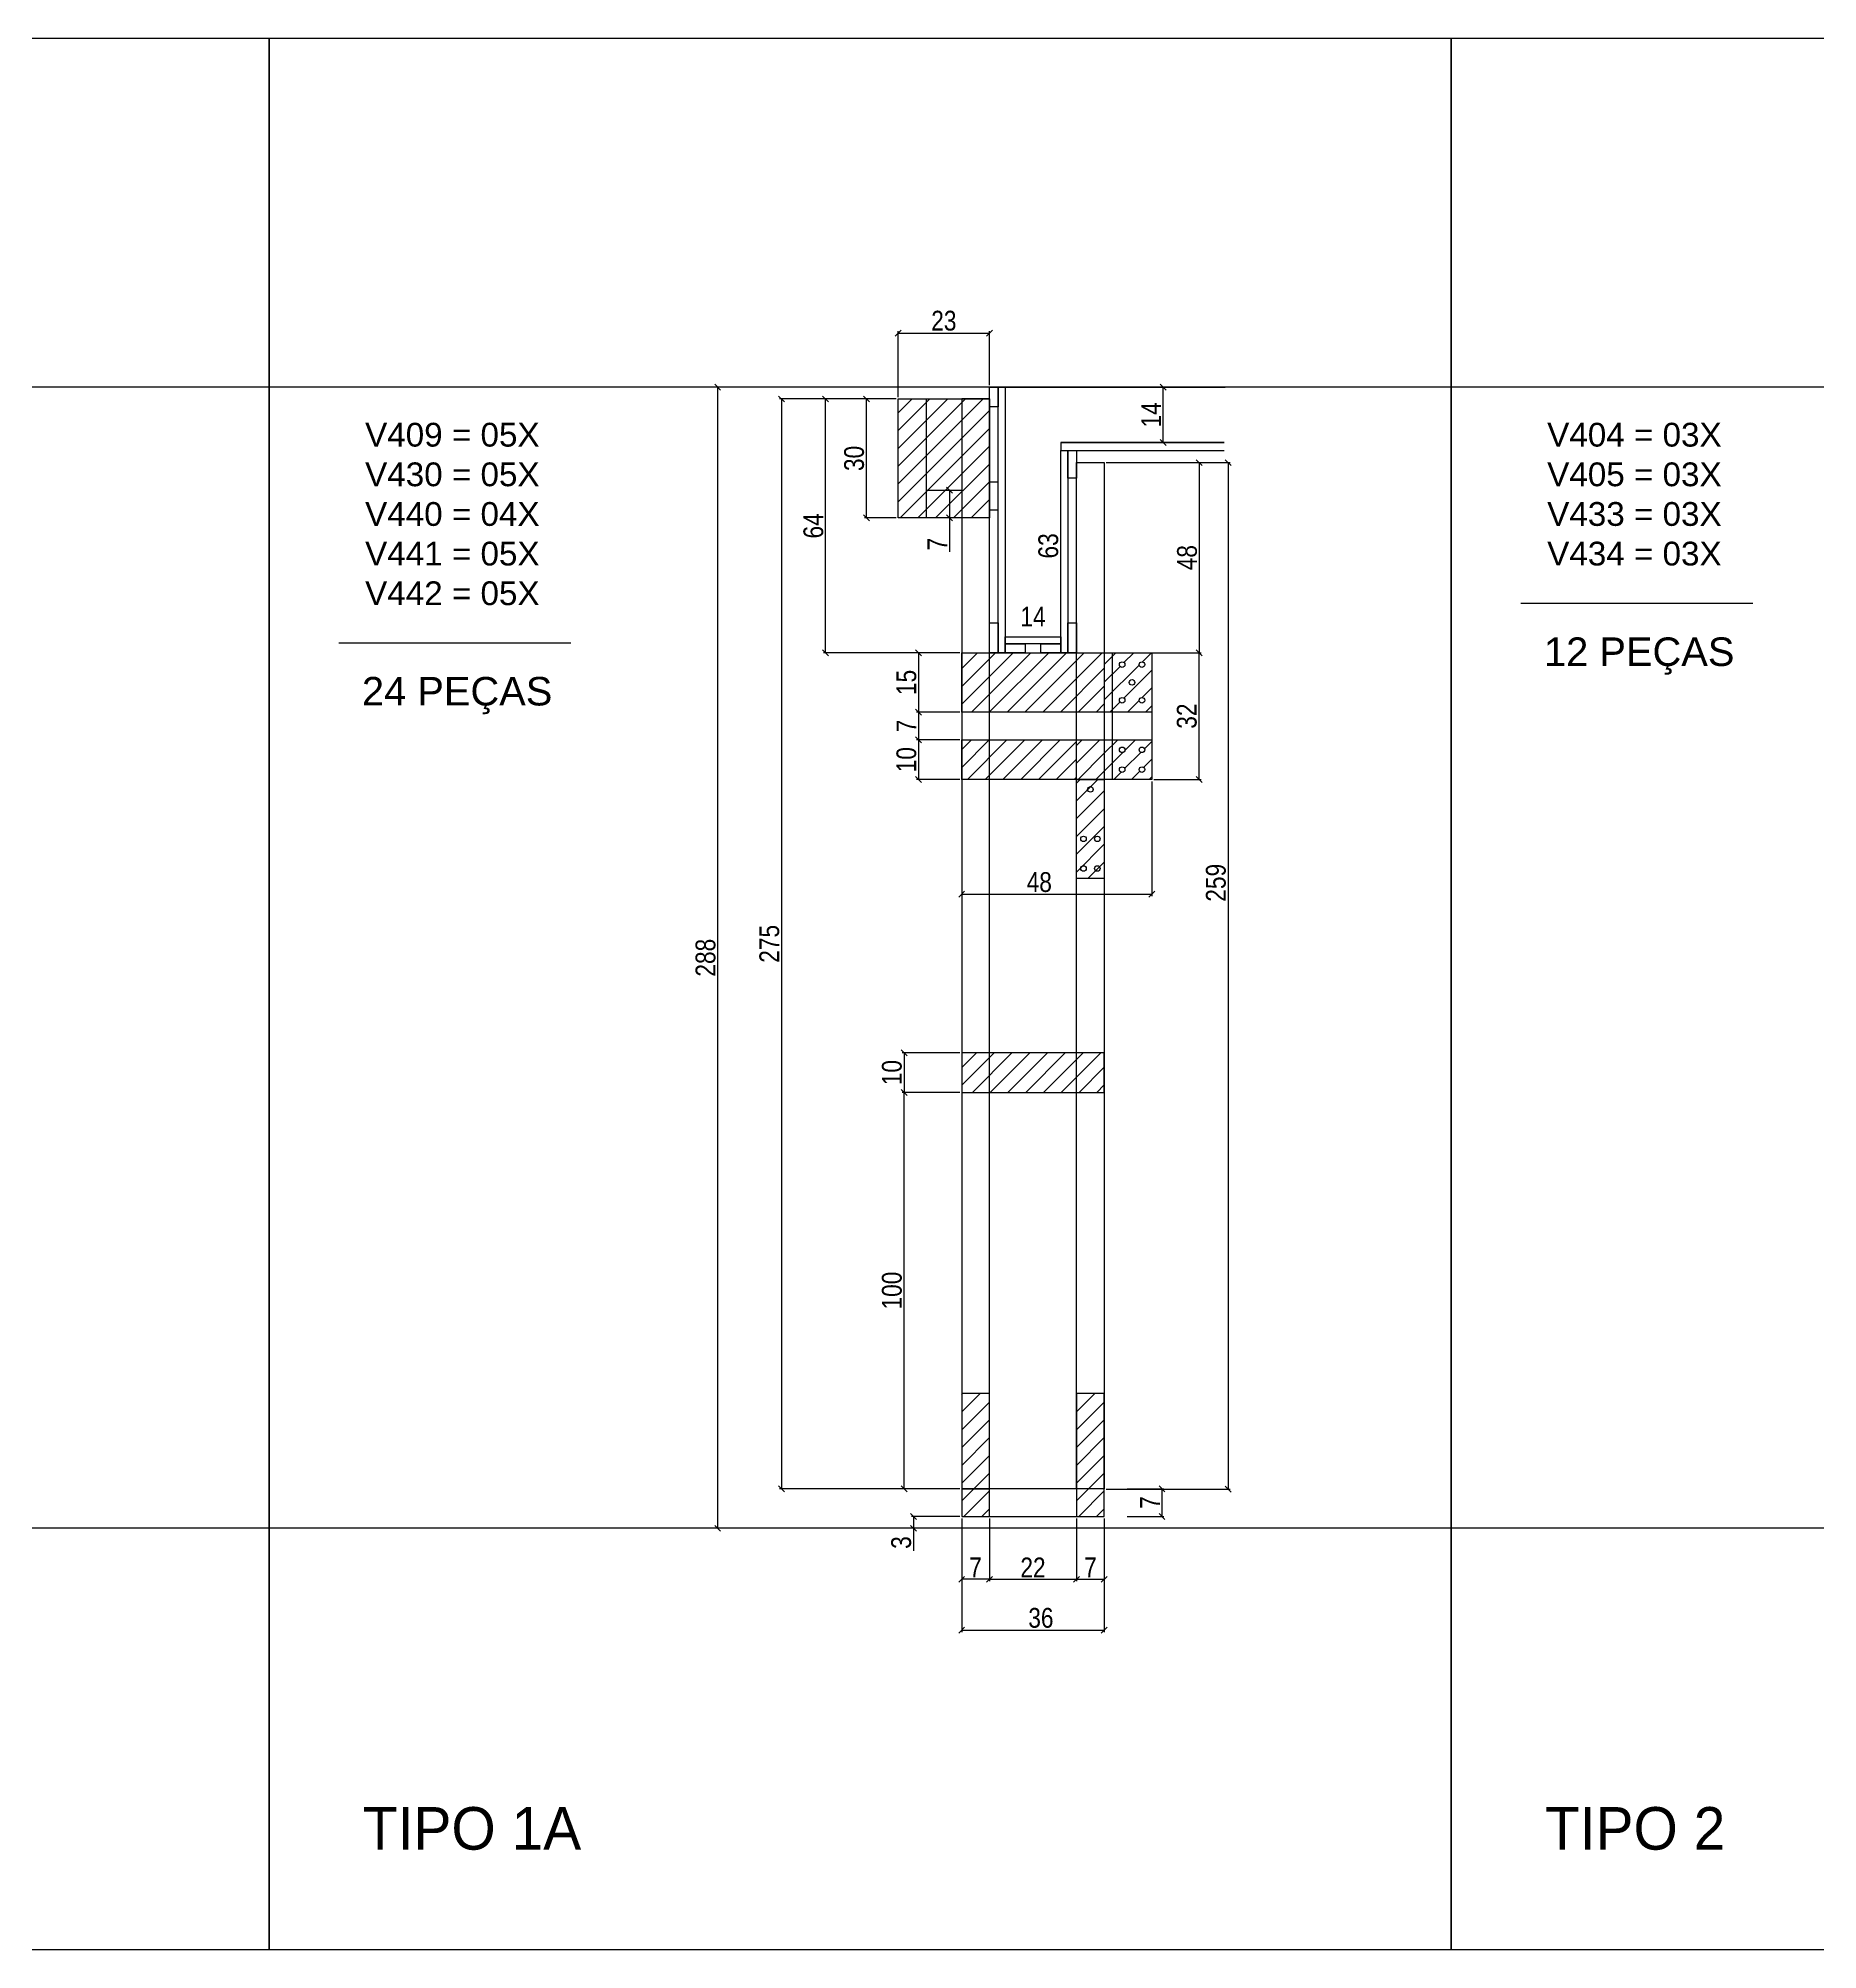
# Model space of a CAD drawing. Extents: x 17311 to 161354, y 153625 to 213544.
# Drawn here: x 18340 to 19239, y 209478 to 210442 of the extents above; entities that cross this region are included whole.
import ezdxf

# ---------------------------------------------------------------- set-up
doc = ezdxf.new("R2010")
doc.units = 0
doc.layers.get('0').update_dxf_attribs({"linetype": 'CONTINUOUS'})
doc.layers.get('DEFPOINTS').update_dxf_attribs({"linetype": 'CONTINUOUS'})
for name, color, linetype in [('8', 111, 'CONTINUOUS'), ('COTA', 241, 'CONTINUOUS'), ('detalhes', 4, 'CONTINUOUS'), ('HACHURA', 8, 'CONTINUOUS'), ('Painéis', 200, 'CONTINUOUS'), ('SARR_2.2x10', 60, 'CONTINUOUS'), ('SARR_2.2x15', 61, 'CONTINUOUS'), ('SARR_7x7', 40, 'CONTINUOUS'), ('TIRAS REESCORAMENTO', 252, 'CONTINUOUS'), ('VIGAS', 3, 'CONTINUOUS')]:
    doc.layers.add(name, color=color, linetype=linetype)
doc.layers.add('resinado', color=7, linetype='CONTINUOUS', true_color=0xff6161)
doc.styles.add('COTA TECNICA 2X', font='techl___.ttf', dxfattribs={"height": 10})
doc.styles.add('R80-50', font='arial.ttf', dxfattribs={"height": 10})
doc.styles.add('ROMAS860', font='ROMAS860.SHX', dxfattribs={"height": 8.5})
doc.dimstyles.new('SECAO', dxfattribs={"dimscale": 0.333333, "dimtxt": 5, "dimasz": 9, "dimexe": 3, "dimexo": 3, "dimgap": 3, "dimtad": 1, "dimdec": 1, "dimlfac": 0.5, "dimzin": 12, "dimdsep": 46, "dimtxsty": 'COTA TECNICA 2X', "dimblk1": 'OBLIQUE', "dimblk2": 'OBLIQUE', "dimsah": 1, "dimcen": 0.9, "dimclrd": 4, "dimclre": 4, "dimclrt": 240, "dimadec": 1, "dimazin": 3, "dimtfac": 1, "dimtdec": 1, "dimtmove": 0, "dimatfit": 3, "dimfxl": 1, "dimtolj": 1, "dimtzin": 12, "dimarcsym": 0})
pattern_1 = [(45, (-7331.058, 12591.4564), (-4.49012806, 4.49012806), [])]

# ---------------------------------------------------------------- blocks, each defined once
blk = doc.blocks.new('_Oblique')
at = {"color": 0, "linetype": 'ByBlock', "lineweight": -2}
blk.add_line((-0.5, -0.5), (0.5, 0.5), dxfattribs=at)
blk = doc.blocks.new('*D2779')
at = {"layer": 'DEFPOINTS', "color": 0, "transparency": 16777216}
for p in [(18774.55, 210260.33), (18715.59, 209710.33), (18806.55, 209710.33)]:
    blk.add_point(p, dxfattribs=at)
at = {"layer": 'detalhes', "color": 4, "lineweight": -2, "transparency": 16777216}
for p, q in [((18773.55, 210260.33), (18714.59, 210260.33)), ((18715.59, 210260.33), (18715.59, 209710.33)), ((18805.55, 209710.33), (18714.59, 209710.33))]:
    blk.add_line(p, q, dxfattribs=at)
at = {"layer": 'detalhes', "color": 4, "lineweight": -2, "transparency": 16777216, "xscale": 3, "yscale": 3, "zscale": 3}
for p, rotation in [((18715.59, 210260.33), 90), ((18715.59, 209710.33), 270)]:
    blk.add_blockref('_Oblique', p, dxfattribs=dict(at, rotation=rotation))
at = {"layer": 'detalhes', "color": 240, "transparency": 16777216, "insert": (18709.48, 209985.33), "char_height": 10, "attachment_point": 5, "rotation": 90, "style": 'COTA TECNICA 2X'}
blk.add_mtext('\\A1;275', dxfattribs=at)
blk = doc.blocks.new('*D2780')
at = {"layer": 'DEFPOINTS', "color": 0, "transparency": 16777216}
for p in [(18806.55, 209696.33), (18878.55, 209696.33), (18878.55, 209638.87)]:
    blk.add_point(p, dxfattribs=at)
at = {"layer": 'detalhes', "color": 4, "lineweight": -2, "transparency": 16777216}
for p, q in [((18806.55, 209695.33), (18806.55, 209637.87)), ((18878.55, 209695.33), (18878.55, 209637.87)), ((18806.55, 209638.87), (18878.55, 209638.87))]:
    blk.add_line(p, q, dxfattribs=at)
at = {"layer": 'detalhes', "color": 4, "lineweight": -2, "transparency": 16777216, "xscale": 3, "yscale": 3, "zscale": 3, "rotation": 180}
blk.add_blockref('_Oblique', (18806.55, 209638.87), dxfattribs=at)
at = {"layer": 'detalhes', "color": 4, "lineweight": -2, "transparency": 16777216, "xscale": 3, "yscale": 3, "zscale": 3}
blk.add_blockref('_Oblique', (18878.55, 209638.87), dxfattribs=at)
at = {"layer": 'detalhes', "color": 240, "transparency": 16777216, "insert": (18846.55, 209645.09), "char_height": 10, "attachment_point": 5, "style": 'COTA TECNICA 2X'}
blk.add_mtext('\\A1;36', dxfattribs=at)
blk = doc.blocks.new('*D2781')
at = {"layer": 'DEFPOINTS', "color": 0, "transparency": 16777216}
for p in [(18820.55, 209696.33), (18864.55, 209696.33), (18864.55, 209664.59)]:
    blk.add_point(p, dxfattribs=at)
at = {"layer": 'detalhes', "color": 4, "lineweight": -2, "transparency": 16777216}
for p, q in [((18820.55, 209695.33), (18820.55, 209663.59)), ((18864.55, 209695.33), (18864.55, 209663.59)), ((18820.55, 209664.59), (18864.55, 209664.59))]:
    blk.add_line(p, q, dxfattribs=at)
at = {"layer": 'detalhes', "color": 4, "lineweight": -2, "transparency": 16777216, "xscale": 3, "yscale": 3, "zscale": 3, "rotation": 180}
blk.add_blockref('_Oblique', (18820.55, 209664.59), dxfattribs=at)
at = {"layer": 'detalhes', "color": 4, "lineweight": -2, "transparency": 16777216, "xscale": 3, "yscale": 3, "zscale": 3}
blk.add_blockref('_Oblique', (18864.55, 209664.59), dxfattribs=at)
at = {"layer": 'detalhes', "color": 240, "transparency": 16777216, "insert": (18842.55, 209670.59), "char_height": 10, "attachment_point": 5, "style": 'COTA TECNICA 2X'}
blk.add_mtext('\\A1;22', dxfattribs=at)
blk = doc.blocks.new('*D2782')
at = {"layer": 'DEFPOINTS', "color": 0, "transparency": 16777216}
for p in [(18864.55, 209664.59), (18878.55, 209664.59), (18878.55, 209664.59)]:
    blk.add_point(p, dxfattribs=at)
at = {"layer": 'detalhes', "color": 4, "lineweight": -2, "transparency": 16777216}
blk.add_line((18864.55, 209664.59), (18878.55, 209664.59), dxfattribs=at)
at = {"layer": 'detalhes', "color": 4, "lineweight": -2, "transparency": 16777216, "xscale": 3, "yscale": 3, "zscale": 3, "rotation": 180}
blk.add_blockref('_Oblique', (18864.55, 209664.59), dxfattribs=at)
at = {"layer": 'detalhes', "color": 4, "lineweight": -2, "transparency": 16777216, "xscale": 3, "yscale": 3, "zscale": 3}
blk.add_blockref('_Oblique', (18878.55, 209664.59), dxfattribs=at)
at = {"layer": 'detalhes', "color": 240, "transparency": 16777216, "insert": (18871.55, 209670.66), "char_height": 10, "attachment_point": 5, "style": 'COTA TECNICA 2X'}
blk.add_mtext('\\A1;7', dxfattribs=at)
blk = doc.blocks.new('*D2783')
at = {"layer": 'DEFPOINTS', "color": 0, "transparency": 16777216}
for p in [(18806.55, 209664.59), (18806.55, 209664.59), (18820.55, 209664.59)]:
    blk.add_point(p, dxfattribs=at)
at = {"layer": 'detalhes', "color": 4, "lineweight": -2, "transparency": 16777216}
blk.add_line((18820.55, 209664.59), (18806.55, 209664.59), dxfattribs=at)
at = {"layer": 'detalhes', "color": 4, "lineweight": -2, "transparency": 16777216, "xscale": 3, "yscale": 3, "zscale": 3, "rotation": 180}
blk.add_blockref('_Oblique', (18806.55, 209664.59), dxfattribs=at)
at = {"layer": 'detalhes', "color": 4, "lineweight": -2, "transparency": 16777216, "xscale": 3, "yscale": 3, "zscale": 3}
blk.add_blockref('_Oblique', (18820.55, 209664.59), dxfattribs=at)
at = {"layer": 'detalhes', "color": 240, "transparency": 16777216, "insert": (18813.55, 209670.66), "char_height": 10, "attachment_point": 5, "style": 'COTA TECNICA 2X'}
blk.add_mtext('\\A1;7', dxfattribs=at)
blk = doc.blocks.new('*D2784')
at = {"layer": 'DEFPOINTS', "color": 0, "transparency": 16777216}
for p in [(18806.55, 209930.34), (18777.45, 209910.34), (18806.55, 209910.34)]:
    blk.add_point(p, dxfattribs=at)
at = {"layer": 'detalhes', "color": 4, "lineweight": -2, "transparency": 16777216}
for p, q in [((18805.55, 209930.34), (18776.45, 209930.34)), ((18777.45, 209930.34), (18777.45, 209910.34)), ((18805.55, 209910.34), (18776.45, 209910.34))]:
    blk.add_line(p, q, dxfattribs=at)
at = {"layer": 'detalhes', "color": 4, "lineweight": -2, "transparency": 16777216, "xscale": 3, "yscale": 3, "zscale": 3}
for p, rotation in [((18777.45, 209930.34), 90), ((18777.45, 209910.34), 270)]:
    blk.add_blockref('_Oblique', p, dxfattribs=dict(at, rotation=rotation))
at = {"layer": 'detalhes', "color": 240, "transparency": 16777216, "insert": (18771.34, 209920.34), "char_height": 10, "attachment_point": 5, "rotation": 90, "style": 'COTA TECNICA 2X'}
blk.add_mtext('\\A1;10', dxfattribs=at)
blk = doc.blocks.new('*D2785')
at = {"layer": 'DEFPOINTS', "color": 0, "transparency": 16777216}
for p in [(18737.81, 210260.33), (18774.55, 210260.33), (18806.55, 210132.27)]:
    blk.add_point(p, dxfattribs=at)
at = {"layer": 'detalhes', "color": 4, "lineweight": -2, "transparency": 16777216}
for p, q in [((18773.55, 210260.33), (18736.81, 210260.33)), ((18737.81, 210132.27), (18737.81, 210260.33)), ((18805.55, 210132.27), (18736.81, 210132.27))]:
    blk.add_line(p, q, dxfattribs=at)
at = {"layer": 'detalhes', "color": 4, "lineweight": -2, "transparency": 16777216, "xscale": 3, "yscale": 3, "zscale": 3}
for p, rotation in [((18737.81, 210260.33), 90), ((18737.81, 210132.27), 270)]:
    blk.add_blockref('_Oblique', p, dxfattribs=dict(at, rotation=rotation))
at = {"layer": 'detalhes', "color": 240, "transparency": 16777216, "insert": (18731.71, 210196.3), "char_height": 10, "attachment_point": 5, "rotation": 90, "style": 'COTA TECNICA 2X'}
blk.add_mtext('\\A1;64', dxfattribs=at)
blk = doc.blocks.new('*D2786')
at = {"layer": 'DEFPOINTS', "color": 0, "transparency": 16777216}
for p in [(18878.55, 210228.2), (18878.55, 210132.27), (18926.47, 210132.27)]:
    blk.add_point(p, dxfattribs=at)
at = {"layer": 'detalhes', "color": 4, "lineweight": -2, "transparency": 16777216}
for p, q in [((18879.55, 210228.2), (18927.47, 210228.2)), ((18926.47, 210228.2), (18926.47, 210132.27)), ((18879.55, 210132.27), (18927.47, 210132.27))]:
    blk.add_line(p, q, dxfattribs=at)
at = {"layer": 'detalhes', "color": 4, "lineweight": -2, "transparency": 16777216, "xscale": 3, "yscale": 3, "zscale": 3}
for p, rotation in [((18926.47, 210228.2), 90), ((18926.47, 210132.27), 270)]:
    blk.add_blockref('_Oblique', p, dxfattribs=dict(at, rotation=rotation))
at = {"layer": 'detalhes', "color": 240, "transparency": 16777216, "insert": (18920.37, 210180.24), "char_height": 10, "attachment_point": 5, "rotation": 90, "style": 'COTA TECNICA 2X'}
blk.add_mtext('\\A1;48', dxfattribs=at)
blk = doc.blocks.new('*D2787')
at = {"layer": 'DEFPOINTS', "color": 0, "transparency": 16777216}
for p in [(18820.55, 210266.33), (18683.35, 209690.33), (18806.55, 209690.33)]:
    blk.add_point(p, dxfattribs=at)
at = {"layer": 'detalhes', "color": 4, "lineweight": -2, "transparency": 16777216}
for p, q in [((18819.55, 210266.33), (18682.35, 210266.33)), ((18683.35, 210266.33), (18683.35, 209690.33)), ((18805.55, 209690.33), (18682.35, 209690.33))]:
    blk.add_line(p, q, dxfattribs=at)
at = {"layer": 'detalhes', "color": 4, "lineweight": -2, "transparency": 16777216, "xscale": 3, "yscale": 3, "zscale": 3}
for p, rotation in [((18683.35, 210266.33), 90), ((18683.35, 209690.33), 270)]:
    blk.add_blockref('_Oblique', p, dxfattribs=dict(at, rotation=rotation))
at = {"layer": 'detalhes', "color": 240, "transparency": 16777216, "insert": (18677.25, 209978.33), "char_height": 10, "attachment_point": 5, "rotation": 90, "style": 'COTA TECNICA 2X'}
blk.add_mtext('\\A1;288', dxfattribs=at)
blk = doc.blocks.new('*D2788')
at = {"layer": 'DEFPOINTS', "color": 0, "transparency": 16777216}
for p in [(18828.55, 210144.43), (18856.55, 210144.43), (18856.55, 210144.43)]:
    blk.add_point(p, dxfattribs=at)
at = {"layer": 'detalhes', "color": 240, "transparency": 16777216, "insert": (18842.55, 210150.5), "char_height": 10, "attachment_point": 5, "style": 'COTA TECNICA 2X'}
blk.add_mtext('\\A1;14', dxfattribs=at)
blk = doc.blocks.new('*D2789')
at = {"layer": 'DEFPOINTS', "color": 0, "transparency": 16777216}
for p in [(18777.45, 209910.34), (18806.55, 209910.34), (18806.55, 209710.33)]:
    blk.add_point(p, dxfattribs=at)
at = {"layer": 'detalhes', "color": 4, "lineweight": -2, "transparency": 16777216}
for p, q in [((18805.55, 209910.34), (18776.45, 209910.34)), ((18777.45, 209710.33), (18777.45, 209910.34)), ((18805.55, 209710.33), (18776.45, 209710.33))]:
    blk.add_line(p, q, dxfattribs=at)
at = {"layer": 'detalhes', "color": 4, "lineweight": -2, "transparency": 16777216, "xscale": 3, "yscale": 3, "zscale": 3}
for p, rotation in [((18777.45, 209910.34), 90), ((18777.45, 209710.33), 270)]:
    blk.add_blockref('_Oblique', p, dxfattribs=dict(at, rotation=rotation))
at = {"layer": 'detalhes', "color": 240, "transparency": 16777216, "insert": (18771.34, 209810.33), "char_height": 10, "attachment_point": 5, "rotation": 90, "style": 'COTA TECNICA 2X'}
blk.add_mtext('\\A1;100', dxfattribs=at)
blk = doc.blocks.new('*D2790')
at = {"layer": 'DEFPOINTS', "color": 0, "transparency": 16777216}
for p in [(18758.5, 210260.33), (18774.55, 210260.33), (18774.55, 210200.33)]:
    blk.add_point(p, dxfattribs=at)
at = {"layer": 'detalhes', "color": 4, "lineweight": -2, "transparency": 16777216}
for p, q in [((18773.55, 210260.33), (18757.5, 210260.33)), ((18758.5, 210200.33), (18758.5, 210260.33)), ((18773.55, 210200.33), (18757.5, 210200.33))]:
    blk.add_line(p, q, dxfattribs=at)
at = {"layer": 'detalhes', "color": 4, "lineweight": -2, "transparency": 16777216, "xscale": 3, "yscale": 3, "zscale": 3}
for p, rotation in [((18758.5, 210260.33), 90), ((18758.5, 210200.33), 270)]:
    blk.add_blockref('_Oblique', p, dxfattribs=dict(at, rotation=rotation))
at = {"layer": 'detalhes', "color": 240, "transparency": 16777216, "insert": (18752.28, 210230.33), "char_height": 10, "attachment_point": 5, "rotation": 90, "style": 'COTA TECNICA 2X'}
blk.add_mtext('\\A1;30', dxfattribs=at)
blk = doc.blocks.new('*D2791')
at = {"layer": 'DEFPOINTS', "color": 0, "transparency": 16777216}
for p in [(18820.55, 210293.57), (18820.55, 210266.33), (18774.55, 210260.33)]:
    blk.add_point(p, dxfattribs=at)
at = {"layer": 'detalhes', "color": 4, "lineweight": -2, "transparency": 16777216}
for p, q in [((18774.55, 210261.33), (18774.55, 210294.57)), ((18820.55, 210267.33), (18820.55, 210294.57)), ((18774.55, 210293.57), (18820.55, 210293.57))]:
    blk.add_line(p, q, dxfattribs=at)
at = {"layer": 'detalhes', "color": 4, "lineweight": -2, "transparency": 16777216, "xscale": 3, "yscale": 3, "zscale": 3, "rotation": 180}
blk.add_blockref('_Oblique', (18774.55, 210293.57), dxfattribs=at)
at = {"layer": 'detalhes', "color": 4, "lineweight": -2, "transparency": 16777216, "xscale": 3, "yscale": 3, "zscale": 3}
blk.add_blockref('_Oblique', (18820.55, 210293.57), dxfattribs=at)
at = {"layer": 'detalhes', "color": 240, "transparency": 16777216, "insert": (18797.55, 210299.79), "char_height": 10, "attachment_point": 5, "style": 'COTA TECNICA 2X'}
blk.add_mtext('\\A1;23', dxfattribs=at)
blk = doc.blocks.new('*D2792')
at = {"layer": 'DEFPOINTS', "color": 0, "transparency": 16777216}
for p in [(18806.55, 210092.27), (18902.55, 210068.27), (18902.55, 210010.35)]:
    blk.add_point(p, dxfattribs=at)
at = {"layer": 'detalhes', "color": 4, "lineweight": -2, "transparency": 16777216}
for p, q in [((18806.55, 210091.27), (18806.55, 210009.35)), ((18902.55, 210067.27), (18902.55, 210009.35)), ((18806.55, 210010.35), (18902.55, 210010.35))]:
    blk.add_line(p, q, dxfattribs=at)
at = {"layer": 'detalhes', "color": 4, "lineweight": -2, "transparency": 16777216, "xscale": 3, "yscale": 3, "zscale": 3, "rotation": 180}
blk.add_blockref('_Oblique', (18806.55, 210010.35), dxfattribs=at)
at = {"layer": 'detalhes', "color": 4, "lineweight": -2, "transparency": 16777216, "xscale": 3, "yscale": 3, "zscale": 3}
blk.add_blockref('_Oblique', (18902.55, 210010.35), dxfattribs=at)
at = {"layer": 'detalhes', "color": 240, "transparency": 16777216, "insert": (18845.73, 210016.45), "char_height": 10, "attachment_point": 5, "style": 'COTA TECNICA 2X'}
blk.add_mtext('\\A1;48', dxfattribs=at)
blk = doc.blocks.new('*D2793')
at = {"layer": 'DEFPOINTS', "color": 0, "transparency": 16777216}
for p in [(18905.14, 210266.33), (18908.3, 210266.33), (18905.14, 210238.33)]:
    blk.add_point(p, dxfattribs=at)
at = {"layer": 'detalhes', "color": 4, "lineweight": -2, "transparency": 16777216}
for p, q in [((18906.14, 210266.33), (18909.3, 210266.33)), ((18908.3, 210238.33), (18908.3, 210266.33)), ((18906.14, 210238.33), (18909.3, 210238.33))]:
    blk.add_line(p, q, dxfattribs=at)
at = {"layer": 'detalhes', "color": 4, "lineweight": -2, "transparency": 16777216, "xscale": 3, "yscale": 3, "zscale": 3}
for p, rotation in [((18908.3, 210266.33), 90), ((18908.3, 210238.33), 270)]:
    blk.add_blockref('_Oblique', p, dxfattribs=dict(at, rotation=rotation))
at = {"layer": 'detalhes', "color": 240, "transparency": 16777216, "insert": (18902.23, 210252.33), "char_height": 10, "attachment_point": 5, "rotation": 90, "style": 'COTA TECNICA 2X'}
blk.add_mtext('\\A1;14', dxfattribs=at)
blk = doc.blocks.new('*D2794')
at = {"layer": 'DEFPOINTS', "color": 0, "transparency": 16777216}
for p in [(18800.92, 210214.33), (18800.35, 210200.33), (18800.92, 210200.33)]:
    blk.add_point(p, dxfattribs=at)
at = {"layer": 'detalhes', "color": 4, "lineweight": -2, "transparency": 16777216}
for p, q in [((18799.92, 210214.33), (18799.35, 210214.33)), ((18800.35, 210214.33), (18800.35, 210200.33)), ((18799.92, 210200.33), (18799.35, 210200.33)), ((18800.35, 210200.33), (18800.35, 210183.22))]:
    blk.add_line(p, q, dxfattribs=at)
at = {"layer": 'detalhes', "color": 4, "lineweight": -2, "transparency": 16777216, "xscale": 3, "yscale": 3, "zscale": 3}
for p, rotation in [((18800.35, 210214.33), 90), ((18800.35, 210200.33), 270)]:
    blk.add_blockref('_Oblique', p, dxfattribs=dict(at, rotation=rotation))
at = {"layer": 'detalhes', "color": 240, "transparency": 16777216, "insert": (18794.28, 210187.08), "char_height": 10, "attachment_point": 5, "rotation": 90, "style": 'COTA TECNICA 2X'}
blk.add_mtext('\\A1;7', dxfattribs=at)
blk = doc.blocks.new('*D2795')
at = {"layer": 'DEFPOINTS', "color": 0, "transparency": 16777216}
for p in [(18806.55, 210132.27), (18784.78, 210102.27), (18806.55, 210102.27)]:
    blk.add_point(p, dxfattribs=at)
at = {"layer": 'detalhes', "color": 4, "lineweight": -2, "transparency": 16777216}
for p, q in [((18805.55, 210132.27), (18783.78, 210132.27)), ((18784.78, 210132.27), (18784.78, 210102.27)), ((18805.55, 210102.27), (18783.78, 210102.27))]:
    blk.add_line(p, q, dxfattribs=at)
at = {"layer": 'detalhes', "color": 4, "lineweight": -2, "transparency": 16777216, "xscale": 3, "yscale": 3, "zscale": 3}
for p, rotation in [((18784.78, 210132.27), 90), ((18784.78, 210102.27), 270)]:
    blk.add_blockref('_Oblique', p, dxfattribs=dict(at, rotation=rotation))
at = {"layer": 'detalhes', "color": 240, "transparency": 16777216, "insert": (18778.67, 210117.27), "char_height": 10, "attachment_point": 5, "rotation": 90, "style": 'COTA TECNICA 2X'}
blk.add_mtext('\\A1;15', dxfattribs=at)
blk = doc.blocks.new('*D2796')
at = {"layer": 'DEFPOINTS', "color": 0, "transparency": 16777216}
for p in [(18806.55, 210088.27), (18784.78, 210068.27), (18806.55, 210068.27)]:
    blk.add_point(p, dxfattribs=at)
at = {"layer": 'detalhes', "color": 4, "lineweight": -2, "transparency": 16777216}
for p, q in [((18805.55, 210088.27), (18783.78, 210088.27)), ((18784.78, 210088.27), (18784.78, 210068.27)), ((18805.55, 210068.27), (18783.78, 210068.27))]:
    blk.add_line(p, q, dxfattribs=at)
at = {"layer": 'detalhes', "color": 4, "lineweight": -2, "transparency": 16777216, "xscale": 3, "yscale": 3, "zscale": 3}
for p, rotation in [((18784.78, 210088.27), 90), ((18784.78, 210068.27), 270)]:
    blk.add_blockref('_Oblique', p, dxfattribs=dict(at, rotation=rotation))
at = {"layer": 'detalhes', "color": 240, "transparency": 16777216, "insert": (18778.67, 210078.27), "char_height": 10, "attachment_point": 5, "rotation": 90, "style": 'COTA TECNICA 2X'}
blk.add_mtext('\\A1;10', dxfattribs=at)
blk = doc.blocks.new('*D2797')
at = {"layer": 'DEFPOINTS', "color": 0, "transparency": 16777216}
for p in [(18806.55, 210102.27), (18784.78, 210088.27), (18806.55, 210088.27)]:
    blk.add_point(p, dxfattribs=at)
at = {"layer": 'detalhes', "color": 4, "lineweight": -2, "transparency": 16777216}
for p, q in [((18805.55, 210102.27), (18783.78, 210102.27)), ((18784.78, 210102.27), (18784.78, 210088.27)), ((18805.55, 210088.27), (18783.78, 210088.27))]:
    blk.add_line(p, q, dxfattribs=at)
at = {"layer": 'detalhes', "color": 4, "lineweight": -2, "transparency": 16777216, "xscale": 3, "yscale": 3, "zscale": 3}
for p, rotation in [((18784.78, 210102.27), 90), ((18784.78, 210088.27), 270)]:
    blk.add_blockref('_Oblique', p, dxfattribs=dict(at, rotation=rotation))
at = {"layer": 'detalhes', "color": 240, "transparency": 16777216, "insert": (18778.7, 210095.27), "char_height": 10, "attachment_point": 5, "rotation": 90, "style": 'COTA TECNICA 2X'}
blk.add_mtext('\\A1;7', dxfattribs=at)
blk = doc.blocks.new('*D2798')
at = {"layer": 'DEFPOINTS', "color": 0, "transparency": 16777216}
for p in [(18879.55, 210228.2), (18878.55, 209710.13), (18941.07, 209710.13)]:
    blk.add_point(p, dxfattribs=at)
at = {"layer": 'detalhes', "color": 4, "lineweight": -2, "transparency": 16777216}
for p, q in [((18880.55, 210228.2), (18942.07, 210228.2)), ((18941.07, 210228.2), (18941.07, 209710.13)), ((18879.55, 209710.13), (18942.07, 209710.13))]:
    blk.add_line(p, q, dxfattribs=at)
at = {"layer": 'detalhes', "color": 4, "lineweight": -2, "transparency": 16777216, "xscale": 3, "yscale": 3, "zscale": 3}
for p, rotation in [((18941.07, 210228.2), 90), ((18941.07, 209710.13), 270)]:
    blk.add_blockref('_Oblique', p, dxfattribs=dict(at, rotation=rotation))
at = {"layer": 'detalhes', "color": 240, "transparency": 16777216, "insert": (18934.93, 210016.16), "char_height": 10, "attachment_point": 5, "rotation": 90, "style": 'COTA TECNICA 2X'}
blk.add_mtext('\\A1;259', dxfattribs=at)
blk = doc.blocks.new('*D2821')
at = {"layer": 'DEFPOINTS', "color": 0, "transparency": 16777216}
for p in [(18902.55, 210132.27), (18926.47, 210132.27), (18902.55, 210068.27)]:
    blk.add_point(p, dxfattribs=at)
at = {"layer": 'detalhes', "color": 4, "lineweight": -2, "transparency": 16777216}
for p, q in [((18903.55, 210132.27), (18927.47, 210132.27)), ((18926.47, 210068.27), (18926.47, 210132.27)), ((18903.55, 210068.27), (18927.47, 210068.27))]:
    blk.add_line(p, q, dxfattribs=at)
at = {"layer": 'detalhes', "color": 4, "lineweight": -2, "transparency": 16777216, "xscale": 3, "yscale": 3, "zscale": 3}
for p, rotation in [((18926.47, 210132.27), 90), ((18926.47, 210068.27), 270)]:
    blk.add_blockref('_Oblique', p, dxfattribs=dict(at, rotation=rotation))
at = {"layer": 'detalhes', "color": 240, "transparency": 16777216, "insert": (18920.25, 210100.27), "char_height": 10, "attachment_point": 5, "rotation": 90, "style": 'COTA TECNICA 2X'}
blk.add_mtext('\\A1;32', dxfattribs=at)
blk = doc.blocks.new('*D2799')
at = {"layer": 'DEFPOINTS', "color": 0, "transparency": 16777216}
for p in [(18840.44, 210266.33), (18856.55, 210266.33), (18840.44, 210140.27)]:
    blk.add_point(p, dxfattribs=at)
at = {"layer": 'detalhes', "color": 240, "transparency": 16777216, "insert": (18850.33, 210186.18), "char_height": 10, "attachment_point": 5, "rotation": 90, "style": 'COTA TECNICA 2X'}
blk.add_mtext('\\A1;63', dxfattribs=at)
blk = doc.blocks.new('*D2800')
at = {"layer": 'DEFPOINTS', "color": 0, "transparency": 16777216}
for p in [(18889.07, 209710.33), (18907.69, 209710.33), (18889.07, 209696.33)]:
    blk.add_point(p, dxfattribs=at)
at = {"layer": 'detalhes', "color": 4, "lineweight": -2, "transparency": 16777216}
for p, q in [((18890.07, 209710.33), (18908.69, 209710.33)), ((18907.69, 209696.33), (18907.69, 209710.33)), ((18890.07, 209696.33), (18908.69, 209696.33))]:
    blk.add_line(p, q, dxfattribs=at)
at = {"layer": 'detalhes', "color": 4, "lineweight": -2, "transparency": 16777216, "xscale": 3, "yscale": 3, "zscale": 3}
for p, rotation in [((18907.69, 209710.33), 90), ((18907.69, 209696.33), 270)]:
    blk.add_blockref('_Oblique', p, dxfattribs=dict(at, rotation=rotation))
at = {"layer": 'detalhes', "color": 240, "transparency": 16777216, "insert": (18901.62, 209703.33), "char_height": 10, "attachment_point": 5, "rotation": 90, "style": 'COTA TECNICA 2X'}
blk.add_mtext('\\A1;7', dxfattribs=at)
blk = doc.blocks.new('*D2822')
at = {"layer": 'DEFPOINTS', "color": 0, "transparency": 16777216}
for p in [(18806.55, 209696.33), (18782.26, 209690.33), (18806.55, 209690.33)]:
    blk.add_point(p, dxfattribs=at)
at = {"layer": 'detalhes', "color": 4, "lineweight": -2, "transparency": 16777216}
for p, q in [((18805.55, 209696.33), (18781.26, 209696.33)), ((18782.26, 209696.33), (18782.26, 209690.33)), ((18805.55, 209690.33), (18781.26, 209690.33)), ((18782.26, 209690.33), (18782.26, 209678.99))]:
    blk.add_line(p, q, dxfattribs=at)
at = {"layer": 'detalhes', "color": 4, "lineweight": -2, "transparency": 16777216, "xscale": 3, "yscale": 3, "zscale": 3}
for p, rotation in [((18782.26, 209696.33), 90), ((18782.26, 209690.33), 270)]:
    blk.add_blockref('_Oblique', p, dxfattribs=dict(at, rotation=rotation))
at = {"layer": 'detalhes', "color": 240, "transparency": 16777216, "insert": (18776.04, 209683.16), "char_height": 10, "attachment_point": 5, "rotation": 90, "style": 'COTA TECNICA 2X'}
blk.add_mtext('\\A1;3', dxfattribs=at)

msp = doc.modelspace()

# ---------------------------------------------------------------- hatches: boundary and pattern name
at = {"layer": 'COTA'}
h = msp.add_hatch(dxfattribs=at)
h.set_pattern_fill('ANSI31', color=256, scale=2, style=0)
h.set_pattern_definition([(45, (-836.382, 205136.551), (-4.490128, 4.490128), [])])
h.paths.add_polyline_path([(18820.55, 210200.33), (18774.55, 210200.33), (18774.55, 210260.33), (18820.55, 210260.33)])
h = msp.add_hatch(dxfattribs=at)
h.set_pattern_fill('ANSI31', color=256, scale=2, style=0)
h.set_pattern_definition([(45, (-7329.058, 12591.4564), (-4.49012806, 4.49012806), [])])
h.paths.add_polyline_path([(18878.55, 210132.27), (18806.55, 210132.27), (18806.55, 210102.27), (18878.55, 210102.27)])
h = msp.add_hatch(dxfattribs=at)
h.set_pattern_fill('ANSI31', color=256, scale=2, style=0)
h.set_pattern_definition(pattern_1)
h.paths.add_polyline_path([(18902.55, 210132.27), (18878.55, 210132.27), (18878.55, 210102.27), (18902.55, 210102.27)])
edge = h.paths.add_edge_path(flags=16)
edge.add_arc((18887.55, 210108.27), 1.4, 0, 360)
edge = h.paths.add_edge_path(flags=16)
edge.add_arc((18892.55, 210117.27), 1.4, 0, 360)
edge = h.paths.add_edge_path(flags=16)
edge.add_arc((18887.55, 210126.27), 1.4, 0, 360)
edge = h.paths.add_edge_path(flags=16)
edge.add_arc((18897.55, 210108.27), 1.4, 0, 360)
edge = h.paths.add_edge_path(flags=16)
edge.add_arc((18897.55, 210126.27), 1.4, 0, 360)
h = msp.add_hatch(dxfattribs=at)
h.set_pattern_fill('ANSI31', color=256, scale=2, style=0)
h.set_pattern_definition([(45, (-7351.058, 12591.4564), (-4.49012806, 4.49012806), [])])
h.paths.add_polyline_path([(18806.55, 210088.27), (18806.55, 210068.27), (18864.55, 210068.27), (18864.55, 210088.27)])
h = msp.add_hatch(dxfattribs=at)
h.set_pattern_fill('ANSI31', color=256, scale=2, style=0)
h.set_pattern_definition(pattern_1)
h.paths.add_polyline_path([(18878.55, 210088.27), (18864.55, 210088.27), (18864.55, 210068.27), (18878.55, 210068.27)])
h = msp.add_hatch(dxfattribs=at)
h.set_pattern_fill('ANSI31', color=256, scale=2, style=0)
h.set_pattern_definition(pattern_1)
h.paths.add_polyline_path([(18902.55, 210088.27), (18878.55, 210088.27), (18878.55, 210068.27), (18902.55, 210068.27)])
edge = h.paths.add_edge_path(flags=16)
edge.add_arc((18887.55, 210083.27), 1.4, 0, 360)
edge = h.paths.add_edge_path(flags=16)
edge.add_arc((18887.55, 210073.27), 1.4, 0, 360)
edge = h.paths.add_edge_path(flags=16)
edge.add_arc((18897.55, 210083.27), 1.4, 0, 360)
edge = h.paths.add_edge_path(flags=16)
edge.add_arc((18897.55, 210073.27), 1.4, 0, 360)
h = msp.add_hatch(dxfattribs=at)
h.set_pattern_fill('ANSI31', color=256, scale=2, style=0)
h.set_pattern_definition([(45, (-7331.058, 12581.4564), (-4.49012806, 4.49012806), [])])
h.paths.add_polyline_path([(18864.55, 210018.33), (18878.55, 210018.33), (18878.55, 210068.27), (18864.55, 210068.27)])
h = msp.add_hatch(dxfattribs=at)
h.set_pattern_fill('ANSI31', color=256, scale=2, style=0)
h.set_pattern_definition([(45, (-7351.058, 12637.5495), (-4.49012806, 4.49012806), [])])
h.paths.add_polyline_path([(18806.55, 209930.34), (18806.55, 209910.34), (18878.55, 209910.34), (18878.55, 209930.34)])
h = msp.add_hatch(dxfattribs=at)
h.set_pattern_fill('ANSI31', color=256, scale=2, style=0)
h.set_pattern_definition([(45, (-1037.673, 203869.1345), (-4.490128, 4.490128), [])])
h.paths.add_polyline_path([(18806.55, 209696.33), (18820.55, 209696.33), (18820.55, 209758.33), (18806.55, 209758.33)])
h = msp.add_hatch(dxfattribs=at)
h.set_pattern_fill('ANSI31', color=256, scale=2, style=0)
h.set_pattern_definition([(45, (-979.673, 203869.1345), (-4.490128, 4.490128), [])])
h.paths.add_polyline_path([(18864.55, 209696.33), (18878.55, 209696.33), (18878.55, 209758.33), (18864.55, 209758.33)])

# ---------------------------------------------------------------- linework, layer by layer
at = {"linetype": 'Continuous'}
for p, q in [((18788.55, 210214.33), (18806.55, 210214.33)), ((18902.55, 210102.27), (18902.55, 210088.27))]:
    msp.add_line(p, q, dxfattribs=at)
for centre in [(18887.55, 210126.27), (18897.55, 210126.27), (18892.55, 210117.27), (18887.55, 210108.27), (18897.55, 210108.27), (18887.55, 210083.27), (18897.55, 210083.27), (18887.55, 210073.27), (18897.55, 210073.27), (18871.55, 210063.27), (18868.05, 210038.3), (18875.05, 210038.3), (18868.05, 210023.33), (18875.05, 210023.33)]:
    msp.add_circle(centre, 1.4)
at = {"layer": '8', "color": 5, "linetype": 'Continuous'}
for points in [[(18456.91, 209477.62), (17860.1, 209477.62), (17860.1, 210442.41), (18456.91, 210442.41)], [(19053.72, 209477.62), (18456.91, 209477.62), (18456.91, 210442.41), (19053.72, 210442.41)], [(19650.53, 209477.62), (19053.72, 209477.62), (19053.72, 210442.41), (19650.53, 210442.41)]]:
    msp.add_lwpolyline(points, close=True, dxfattribs=at)
at = {"layer": 'HACHURA', "color": 7}
for p, q in [((19088.87, 210157.27), (19206.03, 210157.27)), ((18492.06, 210137.33), (18609.21, 210137.33))]:
    msp.add_line(p, q, dxfattribs=at)
at = {"layer": 'Painéis'}
for points in [[(18820.55, 210200.33), (18774.55, 210200.33), (18774.55, 210260.33), (18820.55, 210260.33)], [(18878.55, 210018.33), (18864.55, 210018.33), (18864.55, 210068.27), (18878.55, 210068.27)], [(18806.55, 209696.33), (18820.55, 209696.33), (18820.55, 209758.33), (18806.55, 209758.33)], [(18864.55, 209696.33), (18878.55, 209696.33), (18878.55, 209758.33), (18864.55, 209758.33)]]:
    msp.add_lwpolyline(points, close=True, dxfattribs=at)
at = {"layer": 'resinado'}
msp.add_line((18856.55, 210238.33), (18939.03, 210238.33), dxfattribs=at)
at = {"layer": 'SARR_2.2x10', "linetype": 'Continuous'}
msp.add_lwpolyline([(18902.55, 210068.27), (18806.55, 210068.27), (18806.55, 210088.27), (18902.55, 210088.27)], close=True, dxfattribs=at)
msp.add_lwpolyline([(18806.55, 209910.34), (18878.55, 209910.34), (18878.55, 209930.34), (18806.55, 209930.34), (18806.55, 209910.34)], dxfattribs=at)
at = {"layer": 'SARR_2.2x15', "linetype": 'Continuous'}
msp.add_lwpolyline([(18902.55, 210102.27), (18806.55, 210102.27), (18806.55, 210132.27), (18902.55, 210132.27)], close=True, dxfattribs=at)
at = {"layer": 'SARR_7x7', "linetype": 'Continuous'}
for p, q in [((18788.55, 210260.33), (18788.55, 210200.33)), ((18882.55, 210132.27), (18882.55, 210068.27))]:
    msp.add_line(p, q, dxfattribs=at)
for points in [[(18806.55, 209710.33), (18820.55, 209710.33), (18820.55, 210260.33), (18806.55, 210260.33)], [(18878.55, 209710.33), (18864.55, 209710.33), (18864.55, 210228.2), (18878.55, 210228.2)]]:
    msp.add_lwpolyline(points, close=True, dxfattribs=at)
msp.add_lwpolyline([(18828.55, 209696.33), (18878.55, 209696.33), (18878.55, 209710.33), (18806.55, 209710.33), (18806.55, 209696.33), (18828.55, 209696.33)], dxfattribs=at)
at = {"layer": 'TIRAS REESCORAMENTO', "linetype": 'ByBlock'}
for p, q in [((22634.59, 210266.33), (17860.1, 210266.33)), ((18828.55, 210266.33), (18939.51, 210266.33)), ((18856.55, 210234.33), (18939.03, 210234.33)), ((22634.59, 209690.33), (17860.1, 209690.33))]:
    msp.add_line(p, q, dxfattribs=at)
for points in [[(18820.55, 210266.33), (18824.95, 210266.33), (18824.95, 210256.33), (18820.55, 210256.33)], [(18860.15, 210234.33), (18864.55, 210234.33), (18864.55, 210220.33), (18860.15, 210220.33)], [(18820.55, 210204.3), (18824.95, 210204.3), (18824.95, 210218.3), (18820.55, 210218.3)], [(18820.55, 210147.27), (18824.95, 210147.27), (18824.95, 210132.27), (18820.55, 210132.27)], [(18856.55, 210136.67), (18828.55, 210136.67), (18828.55, 210140.27), (18856.55, 210140.27)], [(18860.15, 210147.27), (18864.55, 210147.27), (18864.55, 210132.27), (18860.15, 210132.27)], [(18828.55, 210132.27), (18828.55, 210136.67), (18838.58, 210136.67), (18838.58, 210132.27)], [(18846.51, 210132.27), (18846.51, 210136.67), (18856.55, 210136.67), (18856.55, 210132.27)]]:
    msp.add_lwpolyline(points, close=True, dxfattribs=at)
for points in [[(18828.55, 210132.27), (18824.95, 210132.27), (18824.95, 210266.33), (18828.55, 210266.33), (18828.55, 210132.27)], [(18939.03, 210238.33), (18856.55, 210238.33), (18856.55, 210234.33), (18939.03, 210234.33)], [(18860.15, 210132.27), (18856.55, 210132.27), (18856.55, 210234.33), (18860.15, 210234.33), (18860.15, 210132.27)]]:
    msp.add_lwpolyline(points, dxfattribs=at)

# ---------------------------------------------------------------- texts
at = {"linetype": 'Continuous', "style": 'ROMAS860'}
for s, p in [('TIPO 1A', (18504.19, 209528.14)), ('TIPO 2', (19101.01, 209528.14))]:
    msp.add_text(s, height=21.505, dxfattribs=at).set_placement(p)
at = {"layer": 'VIGAS', "color": 7, "attachment_point": 1, "style": 'R80-50'}
for s, width, insert, char_height in [('V409 = 05X\\PV430 = 05X\\PV440 = 04X\\PV441 = 05X\\PV442 = 05X', 124.324, (18505.36, 210248.3), 12), ('V404 = 03X\\PV405 = 03X\\PV433 = 03X\\PV434 = 03X', 124.324, (19102.17, 210248.3), 12), ('12 PEÇAS', 162.221, (19100.55, 210139.98), 14.4), ('24 PEÇAS', 162.221, (18503.74, 210120.04), 14.4)]:
    msp.add_mtext_dynamic_manual_height_columns(s, width=width, gutter_width=50, heights=[0], dxfattribs=dict(at, insert=insert, char_height=char_height))

# ---------------------------------------------------------------- dimensions: what is measured, and where the dimension line sits
at = {"layer": 'detalhes', "color": 3}
for base, p1, p2, picture, middle in [((18820.55, 210293.57), (18774.55, 210260.33), (18820.55, 210266.33), '*D2791', (18797.55, 210299.79)), ((18806.55, 209664.59), (18820.55, 209664.59), (18806.55, 209664.59), '*D2783', (18813.55, 209670.66))]:
    dim = msp.add_linear_dim(base=base, p1=p1, p2=p2, dimstyle='SECAO', dxfattribs=at)
    dim.commit()
    dim.dimension.update_dxf_attribs({"geometry": picture, "text_midpoint": middle})
for base, p1, p2, picture, middle in [((18683.35, 209690.33), (18820.55, 210266.33), (18806.55, 209690.33), '*D2787', (18677.25, 209978.33)), ((18908.3, 210266.33), (18905.14, 210238.33), (18905.14, 210266.33), '*D2793', (18902.23, 210252.33)), ((18715.59, 209710.33), (18774.55, 210260.33), (18806.55, 209710.33), '*D2779', (18709.48, 209985.33)), ((18737.81, 210260.33), (18806.55, 210132.27), (18774.55, 210260.33), '*D2785', (18731.71, 210196.3)), ((18758.5, 210260.33), (18774.55, 210200.33), (18774.55, 210260.33), '*D2790', (18752.28, 210230.33)), ((18926.47, 210132.27), (18878.55, 210228.2), (18878.55, 210132.27), '*D2786', (18920.37, 210180.24)), ((18784.78, 210102.27), (18806.55, 210132.27), (18806.55, 210102.27), '*D2795', (18778.67, 210117.27)), ((18926.47, 210132.27), (18902.55, 210068.27), (18902.55, 210132.27), '*D2821', (18920.25, 210100.27)), ((18784.78, 210088.27), (18806.55, 210102.27), (18806.55, 210088.27), '*D2797', (18778.7, 210095.27)), ((18784.78, 210068.27), (18806.55, 210088.27), (18806.55, 210068.27), '*D2796', (18778.67, 210078.27)), ((18777.45, 209910.34), (18806.55, 209930.34), (18806.55, 209910.34), '*D2784', (18771.34, 209920.34)), ((18777.45, 209910.34), (18806.55, 209710.33), (18806.55, 209910.34), '*D2789', (18771.34, 209810.33)), ((18907.69, 209710.33), (18889.07, 209696.33), (18889.07, 209710.33), '*D2800', (18901.62, 209703.33)), ((18782.26, 209690.33), (18806.55, 209696.33), (18806.55, 209690.33), '*D2822', (18776.04, 209683.16))]:
    dim = msp.add_linear_dim(base=base, p1=p1, p2=p2, angle=90, dimstyle='SECAO', dxfattribs=at)
    dim.commit()
    dim.dimension.update_dxf_attribs({"geometry": picture, "text_midpoint": middle})
dim = msp.add_linear_dim(base=(18856.55, 210266.33), p1=(18840.44, 210140.27), p2=(18840.44, 210266.33), angle=90, dimstyle='SECAO', override={"dimse1": 1, "dimse2": 1, "dimsd1": 1, "dimsd2": 1}, dxfattribs=at)
dim.commit()
dim.dimension.update_dxf_attribs({"geometry": '*D2799', "text_midpoint": (18856.55, 210186.18), "dimtype": 160})
for base, p1, p2, picture, middle in [((18941.07, 209710.13), (18879.55, 210228.2), (18878.55, 209710.13), '*D2798', (18941.07, 210016.16)), ((18800.35, 210200.33), (18800.92, 210214.33), (18800.92, 210200.33), '*D2794', (18800.35, 210187.08))]:
    dim = msp.add_linear_dim(base=base, p1=p1, p2=p2, angle=90, dimstyle='SECAO', dxfattribs=at)
    dim.commit()
    dim.dimension.update_dxf_attribs({"geometry": picture, "text_midpoint": middle, "dimtype": 160})
dim = msp.add_linear_dim(base=(18856.55, 210144.43), p1=(18828.55, 210144.43), p2=(18856.55, 210144.43), dimstyle='SECAO', override={"dimse1": 1, "dimse2": 1, "dimsd1": 1, "dimsd2": 1}, dxfattribs=at)
dim.commit()
dim.dimension.update_dxf_attribs({"geometry": '*D2788', "text_midpoint": (18842.55, 210150.5)})
for base, p1, p2, picture, middle in [((18902.55, 210010.35), (18806.55, 210092.27), (18902.55, 210068.27), '*D2792', (18845.73, 210010.35)), ((18878.55, 209638.87), (18806.55, 209696.33), (18878.55, 209696.33), '*D2780', (18846.55, 209638.87)), ((18864.55, 209664.59), (18820.55, 209696.33), (18864.55, 209696.33), '*D2781', (18842.55, 209664.59)), ((18878.55, 209664.59), (18864.55, 209664.59), (18878.55, 209664.59), '*D2782', (18871.55, 209664.59))]:
    dim = msp.add_linear_dim(base=base, p1=p1, p2=p2, dimstyle='SECAO', dxfattribs=at)
    dim.commit()
    dim.dimension.update_dxf_attribs({"geometry": picture, "text_midpoint": middle, "dimtype": 160})

doc.saveas('drawing.dxf')
